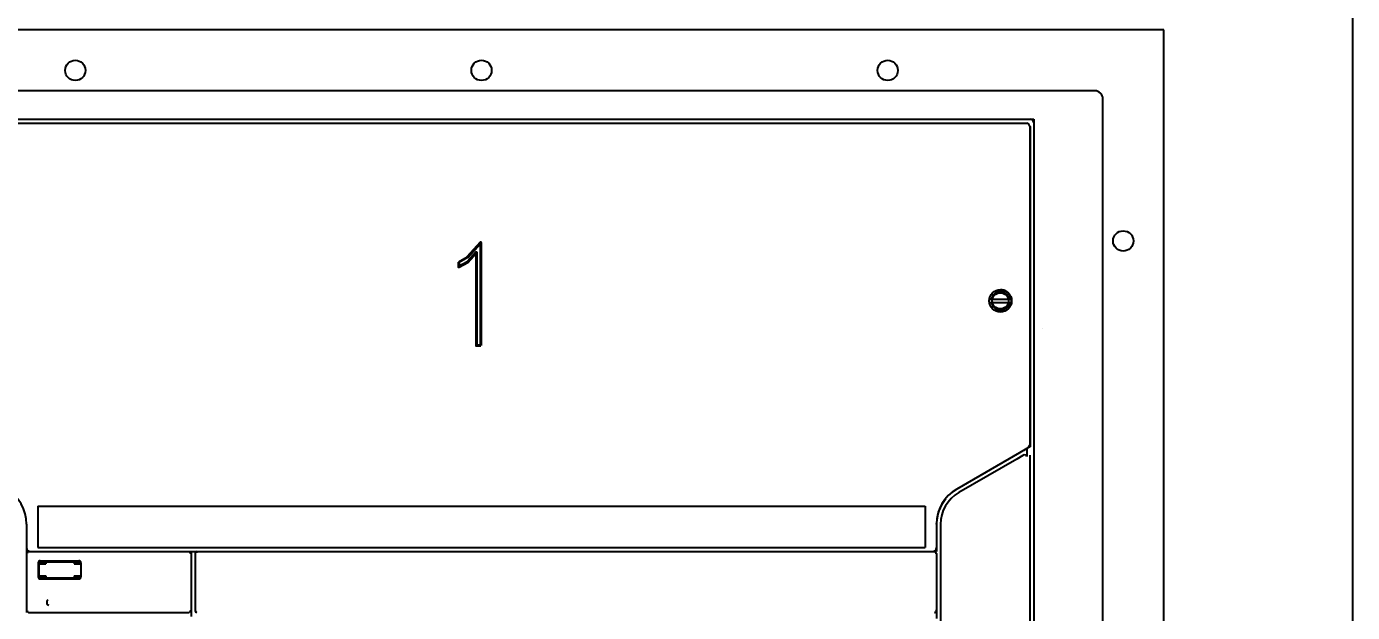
# Model space of a CAD drawing. Header units: inches. Extents: x 6 to 369, y -225 to 2.
# Drawn here: x 94.01 to 106.86, y -26.95 to -21.26 of the extents above; entities that cross this region are included whole.
import ezdxf
from ezdxf.enums import TextEntityAlignment as Align

# ---------------------------------------------------------------- set-up
doc = ezdxf.new("R2010")
doc.units = ezdxf.units.IN
doc.header["$MEASUREMENT"] = 0
doc.linetypes.add('DOT2', pattern=[0.125, 0, -0.125])
doc.linetypes.add('HIDDEN2', pattern=[0.1875, 0.125, -0.0625])
for name, color, linetype in [('Cabinet', 253, 'HIDDEN2'), ('CB_E3_W_HR_3P', 10, 'Continuous'), ('CB_E3_W_HR_3P_DOOR_CUTOUT_FLUSH&EXTENDED_NO-FLANGE', 255, 'Continuous'), ('CB_E3_W_HR_3P_DOOR_CUTOUT_FLUSH_FLANGED', 2, 'Continuous'), ('D', 3, 'Continuous')]:
    doc.layers.add(name, color=color, linetype=linetype)
doc.styles.add('ROMAND', font='ROMAND.shx')

# ---------------------------------------------------------------- blocks, each defined once
blk = doc.blocks.new('A$C065B1C50')
at = {"layer": 'CB_E3_W_HR_3P'}
for centre in [(3.465, 15.512), (7.402, 15.512), (11.339, 15.512), (13.622, 13.858)]:
    blk.add_circle(centre, 0.0984, dxfattribs=at)
at = {"layer": 'CB_E3_W_HR_3P_DOOR_CUTOUT_FLUSH&EXTENDED_NO-FLANGE'}
for p, q in [((13.346, 15.315), (1.457, 15.315)), ((13.425, 0.669), (13.425, 15.236))]:
    blk.add_line(p, q, dxfattribs=at)
blk.add_arc((13.346, 15.236), 0.0787, 0, 90, dxfattribs=at)
at = {"layer": 'CB_E3_W_HR_3P_DOOR_CUTOUT_FLUSH_FLANGED'}
for p, q in [((14.016, 15.906), (0, 15.906)), ((14.016, 0), (14.016, 15.906))]:
    blk.add_line(p, q, dxfattribs=at)

msp = doc.modelspace()

# ---------------------------------------------------------------- linework, layer by layer
at = {"layer": 'Cabinet', "color": 7, "linetype": 'DOT2'}
for p, q in [((93.06799, -22.16254), (103.77665, -22.16254)), ((93.06799, -22.16254), (103.77665, -22.16254)), ((103.77665, -22.16254), (103.77665, -22.16254)), ((103.77665, -22.16254), (103.77665, -36.33577))]:
    msp.add_line(p, q, dxfattribs=at)
at = {"layer": 'CB_E3_W_HR_3P', "color": 7}
for p, q in [((93.22122, -22.20191), (103.62343, -22.20191)), ((93.40264, -22.16254), (103.44201, -22.16254)), ((93.40264, -22.16254), (103.44201, -22.16254)), ((103.44201, -22.16254), (103.77665, -22.16254)), ((103.44201, -22.16254), (103.74516, -22.16254)), ((103.62343, -22.20191), (103.70871, -22.20191)), ((103.7078, -22.20327), (103.70944, -22.20327)), ((103.73626, -22.22947), (103.73728, -22.22947)), ((103.73728, -22.22947), (103.73728, -25.32462)), ((103.77665, -22.16254), (103.77665, -36.33577)), ((103.77665, -22.19403), (103.77665, -36.30428)), ((103.74031, -22.23412), (103.74031, -25.33878)), ((103.5284, -23.85545), (103.52894, -23.85545)), ((103.54963, -23.88498), (103.55082, -23.88498)), ((103.3478, -23.9086), (103.5559, -23.9086)), ((103.3478, -23.9401), (103.5559, -23.9401)), ((103.35292, -23.96372), (103.35407, -23.96372)), ((103.37485, -23.99325), (103.3753, -23.99325)), ((103.52773, -23.99325), (103.52792, -23.99325)), ((103.54927, -23.96372), (103.54986, -23.96372)), ((103.85539, -24.19289), (103.85543, -24.19289)), ((103.63721, -25.39831), (103.02862, -25.74968)), ((103.67064, -25.42447), (103.61158, -25.45857)), ((103.70946, -25.3566), (103.63721, -25.39831)), ((103.70946, -25.3566), (103.67788, -25.37483)), ((103.73951, -25.33925), (103.70946, -25.3566)), ((103.70946, -25.3566), (103.70946, -25.43326)), ((103.73728, -25.32462), (103.73626, -25.3252)), ((103.73728, -25.41927), (103.73728, -34.21468)), ((103.74068, -25.33857), (103.73951, -25.33925)), ((103.61158, -25.45857), (103.04831, -25.78377)), ((94.12114, -25.91451), (94.12114, -26.31608)), ((94.12114, -25.91451), (102.7235, -25.91451)), ((102.7235, -25.91451), (102.7235, -26.31608)), ((94.01287, -26.09063), (94.01287, -26.31608)), ((102.83177, -26.09063), (102.83177, -26.31608)), ((102.87114, -26.09063), (102.87114, -34.21963)), ((94.01287, -26.31608), (94.01287, -26.35545)), ((94.12114, -26.31608), (102.7235, -26.31608)), ((102.83177, -26.31608), (102.83177, -26.35545)), ((94.01287, -26.35545), (94.01287, -26.37514)), ((94.01287, -26.35545), (94.03256, -26.35545)), ((94.01287, -26.37514), (94.01287, -26.92632)), ((94.02248, -26.36122), (94.0177, -26.37514)), ((94.03256, -26.35545), (94.02248, -26.36122)), ((94.03256, -26.35545), (95.58768, -26.35545)), ((94.12606, -26.46373), (94.12606, -26.60152)), ((94.13098, -26.4588), (94.13098, -26.60644)), ((94.13098, -26.47357), (94.19988, -26.47357)), ((94.13591, -26.45388), (94.52961, -26.45388)), ((94.14575, -26.44404), (94.51976, -26.44404)), ((94.19988, -26.45388), (94.19988, -26.47357)), ((94.47547, -26.45388), (94.47547, -26.47357)), ((94.47547, -26.47357), (94.53945, -26.47357)), ((94.53945, -26.46373), (94.53945, -26.60152)), ((95.58768, -26.35545), (95.66642, -26.35545)), ((95.58768, -26.35545), (95.59736, -26.36122)), ((95.59736, -26.36122), (95.60011, -26.37514)), ((95.60736, -26.35545), (95.60736, -26.37514)), ((95.60736, -26.35545), (95.66642, -26.35545)), ((95.60736, -26.37514), (95.60736, -26.92632)), ((95.65235, -26.3654), (95.64673, -26.37514)), ((95.64673, -26.37514), (95.64673, -26.91451)), ((95.66596, -26.36221), (95.65235, -26.3654)), ((95.66642, -26.35545), (102.81209, -26.35545)), ((97.35898, -26.35545), (97.38156, -26.35545)), ((99.4631, -26.35545), (99.48567, -26.35545)), ((101.54407, -26.35545), (101.61174, -26.35545)), ((102.81209, -26.35545), (102.82217, -26.36122)), ((102.81209, -26.35545), (102.83177, -26.35545)), ((102.82217, -26.36122), (102.82571, -26.37514)), ((102.83177, -26.37514), (102.83177, -26.91451)), ((94.13098, -26.59167), (94.19988, -26.59167)), ((94.19988, -26.59167), (94.19988, -26.61136)), ((94.47547, -26.59167), (94.53945, -26.59167)), ((94.47547, -26.59167), (94.47547, -26.61136)), ((94.1359, -26.61136), (94.52961, -26.61136)), ((94.14575, -26.62121), (94.51976, -26.62121)), ((94.01287, -26.92632), (94.01287, -26.94601)), ((94.01894, -26.92632), (94.02248, -26.94024)), ((94.02248, -26.94024), (94.03256, -26.946)), ((94.03256, -26.946), (95.58768, -26.946)), ((94.22896, -26.87584), (94.22895, -26.87588)), ((95.59736, -26.94024), (95.58768, -26.946)), ((95.60253, -26.92632), (95.59736, -26.94024)), ((95.60736, -26.92632), (95.60736, -26.98538)), ((95.64673, -26.91451), (95.64673, -26.92632)), ((95.64673, -26.92632), (95.65235, -26.93261)), ((95.65235, -26.93261), (95.65657, -26.93617)), ((102.81209, -26.946), (102.81257, -26.946)), ((102.83177, -26.92396), (102.82624, -26.93255)), ((102.83177, -26.91451), (102.83177, -26.92632)), ((102.83177, -26.92632), (102.83177, -27.00506))]:
    msp.add_line(p, q, dxfattribs=at)
for points in [[(103.73626, -22.22947), (103.72819, -22.20998), (103.70871, -22.20191)], [(103.77665, -22.19403), (103.76743, -22.17176), (103.74516, -22.16254)], [(103.70946, -25.43326), (103.70237, -25.42071), (103.68385, -25.41899), (103.67064, -25.42447)], [(103.72249, -25.34907), (103.73626, -25.3252)], [(102.83177, -26.09062), (102.85126, -25.9726), (102.8912, -25.88873), (102.92285, -25.84108)]]:
    msp.add_lwpolyline(points, dxfattribs=at)
for centre, radius in [((103.45184, -23.92435), 0.10827), ((103.45185, -23.92435), 0.10827), ((103.45185, -23.92435), 0.07874)]:
    msp.add_circle(centre, radius, dxfattribs=at)
for centre, radius, start, end in [((103.45185, -23.92435), 0.08858, 10.240932, 169.759068), ((103.45185, -23.92435), 0.10827, 308.156592, 90), ((103.45185, -23.92435), 0.08858, 190.239121, 349.760879), ((93.61917, -26.09063), 0.3937, 0.00142, 60), ((93.61917, -26.09063), 0.3937, 0.000265, 60.000161), ((103.22547, -26.09063), 0.3937, 120, 179.998371), ((103.22547, -26.09063), 0.3937, 120.000055, 180.000007), ((103.22547, -26.09063), 0.35433, 120.000089, 179.999911), ((94.05225, -26.31608), 0.03937, 180.006474, 269.993565), ((102.7924, -26.31608), 0.03937, 270.006364, 359.993514), ((94.03256, -26.37514), 0.01969, 149.214511, 180.000561), ((94.14575, -26.46373), 0.01969, 90.000725, 179.999427), ((94.51976, -26.46373), 0.01969, 0.000588, 89.999292), ((95.58768, -26.37514), 0.01969, 0, 40.296039), ((95.66642, -26.37514), 0.01969, 160.020005, 179.999624), ((95.66642, -26.37514), 0.01969, 90.001535, 136.009886), ((102.81209, -26.37514), 0.01969, 0, 35.137428), ((94.14575, -26.60152), 0.01969, 180.000573, 269.999275), ((94.51976, -26.60152), 0.01969, 270.000016, 359.999412), ((94.23763, -26.84758), 0.0296, 125.278289, 252.955562), ((94.03256, -26.92632), 0.01969, 180, 215.137405), ((95.58768, -26.92632), 0.01969, 327.387129, 0.000561), ((95.66642, -26.92632), 0.01968, 180.002339, 262.297398), ((102.81209, -26.92632), 0.01969, 270, 315), ((102.81209, -26.92632), 0.01969, 271.403273, 321.953967), ((102.81209, -26.92632), 0.01969, 343.233, 359.992047)]:
    msp.add_arc(centre, radius, start, end, dxfattribs=at)
at = {"layer": 'D', "color": 7}
msp.add_line((106.86436, -12.62335), (106.86436, -101.37335), dxfattribs=at)

# ---------------------------------------------------------------- block references
at = {"layer": 'Cabinet', "color": 7, "linetype": 'DOT2'}
msp.add_blockref('A$C065B1C50', (91.02075, -37.20191), dxfattribs=at)

# ---------------------------------------------------------------- texts
at = {"color": 7, "style": 'ROMAND'}
msp.add_text('1', height=1, dxfattribs=at).set_placement((98.37281, -24.35803), align=Align.CENTER)

doc.saveas('drawing.dxf')
